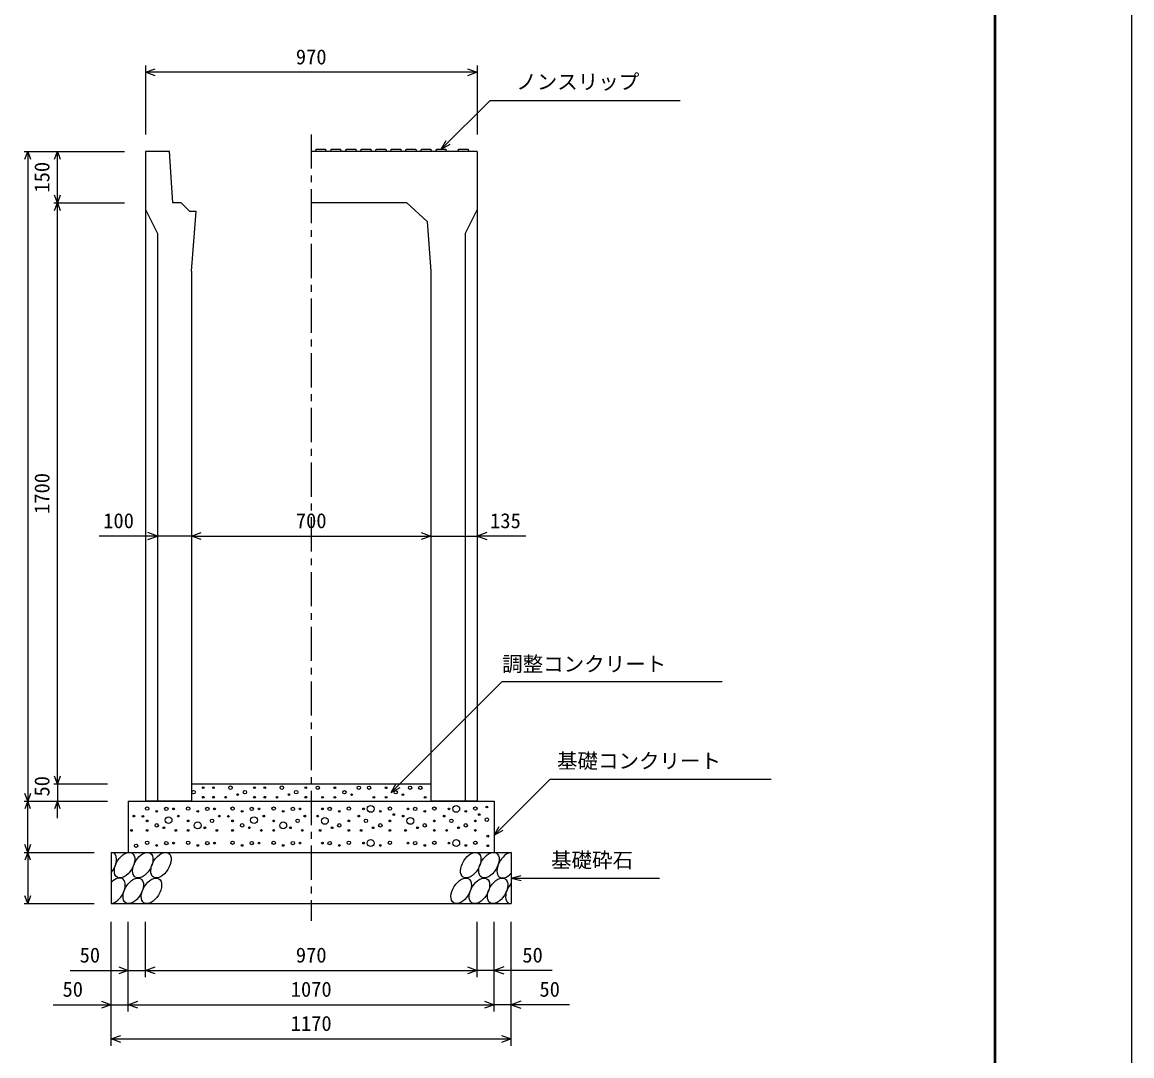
# Model space of a CAD drawing. Units: millimetres, scale not verified. Extents: x -16800 to 16800, y -5940 to 5940.
# Drawn here: x 13555 to 16800, y -3072 to -48 of the extents above; entities that cross this region are included whole.
import ezdxf
from ezdxf.enums import TextEntityAlignment as Align

# ---------------------------------------------------------------- set-up
doc = ezdxf.new("R2010")
doc.units = ezdxf.units.MM
doc.header["$LTSCALE"] = 20
doc.linetypes.add('CHAIN1', pattern=[8, 5, -1, 1, -1])
for name, color, linetype, lineweight in [('0-0_DIM', 7, 'Continuous', 25), ('0-1_Defpoints', 5, 'Continuous', 25), ('0-2_HATCH', 6, 'Continuous', 25), ('0-5_OUTLINE', 3, 'Continuous', 25), ('0-7_WAKU', 3, 'Continuous', 25)]:
    doc.layers.add(name, color=color, linetype=linetype, lineweight=lineweight)
doc.styles.add('ＭＳ ゴシック', font='')
doc.styles.get('ＭＳ ゴシック').set_extended_font_data('MS Gothic')

msp = doc.modelspace()

# ---------------------------------------------------------------- linework, layer by layer
at = {"layer": '0-0_DIM'}
for p, q in [((13915, -174.92), (13915, -376.66)), ((14885, -174.92), (14885, -376.66)), ((14885, -194.92), (13915, -194.92)), ((14780, -420.16), (14922.21, -277.95)), ((15479.1, -277.95), (14922.21, -277.95)), ((14780, -420.16), (14795, -394.18)), ((14780, -420.16), (14805.98, -405.16)), ((13560.8, -426.66), (13854.13, -426.66)), ((13570.8, -426.66), (13570.8, -2326.66)), ((13657.46, -576.66), (13657.46, -426.66)), ((13647.46, -576.66), (13854.13, -576.66)), ((13657.46, -2276.66), (13657.46, -576.66)), ((13950, -1551.66), (13779.31, -1551.66)), ((14050, -1551.66), (13950, -1551.66)), ((14050, -1551.66), (14750, -1551.66)), ((14750, -1551.66), (14885, -1551.66)), ((15027.86, -1551.66), (14885, -1551.66)), ((15098.65, -2263.01), (14935, -2426.66)), ((15098.65, -2263.01), (15745.53, -2263.01)), ((13647.46, -2276.66), (13804.13, -2276.66)), ((13657.46, -2276.66), (13657.46, -2326.66)), ((14633.82, -2301.66), (14648.82, -2275.68)), ((14633.82, -2301.66), (14659.8, -2286.66)), ((13560.8, -2326.66), (13804.13, -2326.66)), ((13570.8, -2476.66), (13570.8, -2326.66)), ((13657.46, -2376.66), (13657.46, -2326.66)), ((14935, -2426.66), (14950, -2400.68)), ((14935, -2426.66), (14960.98, -2411.66)), ((13560.8, -2476.66), (13765, -2476.66)), ((13570.8, -2476.66), (13570.8, -2626.66)), ((14985, -2551.66), (15013.98, -2543.9)), ((14985, -2551.66), (15418.31, -2551.66)), ((14985, -2551.66), (15013.98, -2559.43)), ((13560.8, -2626.66), (13765, -2626.66)), ((13815, -3042.18), (13815, -2679.83)), ((13865, -2942.18), (13865, -2679.83)), ((13915, -2842.18), (13915, -2679.83)), ((14885, -2842.18), (14885, -2679.83)), ((14935, -2942.18), (14935, -2679.83)), ((14985, -3042.18), (14985, -2679.83)), ((13695, -2822.18), (13915, -2822.18)), ((13915, -2822.18), (14885, -2822.18)), ((15105, -2822.18), (14885, -2822.18)), ((13645, -2922.18), (13865, -2922.18)), ((13865, -2922.18), (14935, -2922.18)), ((15155, -2922.18), (14935, -2922.18)), ((13815, -3022.18), (14985, -3022.18))]:
    msp.add_line(p, q, dxfattribs=at)
at = {"layer": '0-0_DIM', "linetype": 'CHAIN1'}
msp.add_line((14400, -376.66), (14400, -2676.66), dxfattribs=at)
at = {"layer": '0-0_DIM'}
for points in [[(13943.23, -205.18), (13915.04, -194.92), (13943.23, -184.66)], [(14856.85, -184.66), (14885.04, -194.92), (14856.85, -205.18)], [(13562.59, -449.21), (13570.8, -426.66), (13579.01, -449.21)], [(13649.26, -449.21), (13657.46, -426.66), (13665.67, -449.21)], [(13665.67, -554.11), (13657.46, -576.66), (13649.26, -554.11)], [(13649.26, -599.21), (13657.46, -576.66), (13665.67, -599.21)], [(13921.81, -1561.92), (13950, -1551.66), (13921.81, -1541.4)], [(14078.19, -1561.92), (14050, -1551.66), (14078.19, -1541.4)], [(14721.81, -1541.4), (14750, -1551.66), (14721.81, -1561.92)], [(14913.19, -1541.4), (14885, -1551.66), (14913.19, -1561.92)], [(14633.82, -2301.66), (14958.29, -1977.2), (15601.84, -1977.2)], [(13665.67, -2254.11), (13657.46, -2276.66), (13649.26, -2254.11)], [(13579.01, -2304.11), (13570.8, -2326.66), (13562.59, -2304.11)], [(13579.01, -2349.21), (13570.8, -2326.66), (13562.59, -2349.21)], [(13665.67, -2349.21), (13657.46, -2326.66), (13649.26, -2349.21)], [(13579.01, -2454.11), (13570.8, -2476.66), (13562.59, -2454.11)], [(13579.01, -2499.21), (13570.8, -2476.66), (13562.59, -2499.21)], [(13579.01, -2604.11), (13570.8, -2626.66), (13562.59, -2604.11)], [(13836.81, -2811.91), (13865, -2822.18), (13836.81, -2832.44)], [(13943.19, -2832.44), (13915, -2822.18), (13943.19, -2811.91)], [(14856.81, -2811.91), (14885, -2822.18), (14856.81, -2832.44)], [(14963.19, -2811.91), (14935, -2822.18), (14963.19, -2832.44)], [(13786.81, -2911.91), (13815, -2922.18), (13786.81, -2932.44)], [(13893.19, -2932.44), (13865, -2922.18), (13893.19, -2911.91)], [(14906.81, -2911.91), (14935, -2922.18), (14906.81, -2932.44)], [(15013.19, -2911.91), (14985, -2922.18), (15013.19, -2932.44)], [(13843.19, -3032.44), (13815, -3022.18), (13843.19, -3011.91)], [(14956.81, -3011.91), (14985, -3022.18), (14956.81, -3032.44)]]:
    msp.add_lwpolyline(points, dxfattribs=at)
at = {"layer": '0-1_Defpoints'}
msp.add_lwpolyline([(0, -5940), (16800, -5940), (16800, 5940), (0, 5940)], close=True, dxfattribs=at)
at = {"layer": '0-2_HATCH'}
for points in [[(14413, -426.66), (14414, -420.16), (14442, -420.16), (14443, -426.66)], [(14457, -426.66), (14458, -420.16), (14486, -420.16), (14487, -426.66)], [(14501, -426.66), (14502, -420.16), (14530, -420.16), (14531, -426.66)], [(14545, -426.66), (14546, -420.16), (14574, -420.16), (14575, -426.66)], [(14589, -426.66), (14590, -420.16), (14618, -420.16), (14619, -426.66)], [(14633, -426.66), (14634, -420.16), (14662, -420.16), (14663, -426.66)], [(14677, -426.66), (14678, -420.16), (14706, -420.16), (14707, -426.66)], [(14721, -426.66), (14722, -420.16), (14750, -420.16), (14751, -426.66)], [(14765, -426.66), (14766, -420.16), (14794, -420.16), (14795, -426.66)], [(14830, -426.66), (14831, -420.16), (14859, -420.16), (14860, -426.66)]]:
    msp.add_lwpolyline(points, dxfattribs=at)
for centre, radius in [((14055.93, -2300.48), 5), ((14083.97, -2287.35), 2.5), ((14113.97, -2287.35), 2.5), ((14163.88, -2287.35), 5), ((14205.93, -2300.48), 5), ((14233.97, -2287.35), 2.5), ((14263.97, -2287.35), 2.5), ((14313.88, -2287.35), 5), ((14355.93, -2300.48), 5), ((14383.97, -2287.35), 2.5), ((14419.13, -2287.63), 5), ((14469.04, -2287.63), 2.5), ((14497.08, -2300.76), 5), ((14539.13, -2287.63), 5), ((14569.13, -2287.63), 5), ((14619.04, -2287.63), 2.5), ((14647.08, -2300.76), 5), ((14689.13, -2287.63), 5), ((14719.13, -2287.63), 5), ((14083.97, -2315.36), 2.5), ((14113.97, -2315.36), 2.5), ((14149.86, -2315.36), 2.5), ((14184.9, -2307.48), 2.5), ((14233.97, -2315.36), 2.5), ((14263.97, -2315.36), 2.5), ((14299.86, -2315.36), 2.5), ((14334.9, -2307.48), 2.5), ((14383.97, -2315.36), 2.5), ((14433.15, -2315.65), 2.5), ((14469.04, -2315.65), 2.5), ((14518.11, -2307.77), 2.5), ((14583.15, -2315.65), 2.5), ((14619.04, -2315.65), 2.5), ((14668.11, -2307.77), 2.5), ((14733.15, -2315.65), 2.5), ((13881.09, -2370.49), 2.5), ((13907.55, -2371.4), 2.5), ((13919.97, -2348.61), 5), ((13948.01, -2356.49), 2.5), ((13976.04, -2349.48), 5), ((13997.07, -2349.48), 2.5), ((14011.09, -2370.49), 2.5), ((14039.97, -2348.61), 5), ((14068.01, -2356.49), 2.5), ((14096.04, -2349.48), 5), ((14117.07, -2349.48), 2.5), ((14131.09, -2370.49), 2.5), ((14157.55, -2371.4), 2.5), ((14169.97, -2348.61), 5), ((14198.01, -2356.49), 2.5), ((14226.04, -2349.48), 5), ((14247.07, -2349.48), 2.5), ((14261.09, -2370.49), 2.5), ((14289.97, -2348.61), 5), ((14318.01, -2356.49), 2.5), ((14346.04, -2349.48), 5), ((14367.07, -2349.48), 2.5), ((14381.09, -2370.49), 2.5), ((14418.91, -2370.49), 2.5), ((14432.93, -2349.48), 2.5), ((14453.96, -2349.48), 5), ((14481.99, -2356.49), 2.5), ((14510.03, -2348.61), 5), ((14538.91, -2370.49), 2.5), ((14552.93, -2349.48), 2.5), ((14573.96, -2349.48), 10), ((14601.99, -2356.49), 2.5), ((14630.03, -2348.61), 5), ((14641.37, -2366.18), 2.5), ((14668.91, -2370.49), 2.5), ((14682.93, -2349.48), 2.5), ((14703.96, -2349.48), 5), ((14731.99, -2356.49), 2.5), ((14760.03, -2348.61), 5), ((14788.91, -2370.49), 2.5), ((14802.93, -2349.48), 2.5), ((14823.96, -2349.48), 10), ((14851.99, -2356.49), 2.5), ((14880.03, -2348.61), 5), ((14891.37, -2366.18), 2.5), ((14913.57, -2343.98), 2.5), ((13919.97, -2384.5), 2.5), ((13948.01, -2397.63), 5), ((13982.58, -2382.5), 10), ((14039.97, -2384.5), 2.5), ((14068.01, -2397.63), 10), ((14110.06, -2384.5), 5), ((14169.97, -2384.5), 2.5), ((14198.01, -2397.63), 5), ((14232.58, -2382.5), 10), ((14289.97, -2384.5), 2.5), ((14318.01, -2397.63), 10), ((14360.06, -2384.5), 5), ((14439.94, -2384.5), 10), ((14481.99, -2397.63), 5), ((14510.03, -2384.5), 2.5), ((14559.94, -2384.5), 5), ((14601.99, -2397.63), 5), ((14630.03, -2384.5), 2.5), ((14689.94, -2384.5), 10), ((14731.99, -2397.63), 5), ((14760.03, -2384.5), 2.5), ((14809.94, -2384.5), 5), ((14851.99, -2397.63), 5), ((14880.03, -2384.5), 2.5), ((14913.65, -2381.11), 5), ((13874.08, -2412.51), 2.5), ((13919.97, -2412.51), 2.5), ((13969.03, -2404.64), 2.5), ((14004.08, -2412.51), 2.5), ((14039.97, -2412.51), 2.5), ((14089.03, -2404.64), 2.5), ((14124.08, -2412.51), 2.5), ((14169.97, -2412.51), 2.5), ((14219.03, -2404.64), 2.5), ((14254.08, -2412.51), 2.5), ((14289.97, -2412.51), 2.5), ((14339.03, -2404.64), 2.5), ((14374.08, -2412.51), 2.5), ((14425.92, -2412.51), 2.5), ((14460.97, -2404.64), 2.5), ((14510.03, -2412.51), 2.5), ((14545.92, -2412.51), 2.5), ((14580.97, -2404.64), 2.5), ((14630.03, -2412.51), 2.5), ((14675.92, -2412.51), 2.5), ((14710.97, -2404.64), 2.5), ((14760.03, -2412.51), 2.5), ((14795.92, -2412.51), 2.5), ((14830.97, -2404.64), 2.5), ((14880.03, -2412.51), 2.5), ((14916.2, -2429.34), 2.5), ((13887.79, -2457.23), 5), ((13919.97, -2448.61), 5), ((13948.01, -2456.49), 2.5), ((13976.04, -2449.48), 5), ((13997.07, -2449.48), 2.5), ((14039.97, -2448.61), 5), ((14068.01, -2456.49), 2.5), ((14096.04, -2449.48), 5), ((14117.07, -2449.48), 2.5), ((14169.97, -2448.61), 5), ((14198.01, -2456.49), 2.5), ((14226.04, -2449.48), 5), ((14247.07, -2449.48), 2.5), ((14289.97, -2448.61), 5), ((14318.01, -2456.49), 2.5), ((14346.04, -2449.48), 5), ((14367.07, -2449.48), 2.5), ((14432.93, -2449.48), 2.5), ((14453.96, -2449.48), 5), ((14481.99, -2456.49), 2.5), ((14510.03, -2448.61), 5), ((14552.93, -2449.48), 2.5), ((14573.96, -2449.48), 10), ((14601.99, -2456.49), 2.5), ((14630.03, -2448.61), 5), ((14682.93, -2449.48), 2.5), ((14703.96, -2449.48), 5), ((14731.99, -2456.49), 2.5), ((14760.03, -2448.61), 5), ((14802.93, -2449.48), 2.5), ((14823.96, -2449.48), 10), ((14851.99, -2456.49), 2.5), ((14880.03, -2448.61), 5), ((14916.2, -2457.36), 2.5)]:
    msp.add_circle(centre, radius, dxfattribs=at)
for centre, start_param, end_param in [((13800.84, -2514.18), 4.4524467, 6.6076907), ((14972.93, -2514.18), 0.4022642, 4.3746879), ((13826.16, -2589.17), 3.5766262, 7.4835112), ((14998.25, -2589.17), 1.2768793, 3.5000728)]:
    msp.add_ellipse(centre, major_axis=(21.81, 35.31), ratio=0.5792, start_param=start_param, end_param=end_param, dxfattribs=at)
for centre in [(13854.05, -2514.18), (13907.26, -2514.18), (13960.47, -2514.18), (14866.51, -2514.18), (14919.72, -2514.18), (13879.37, -2589.17), (13932.58, -2589.17), (14838.63, -2589.17), (14891.84, -2589.17), (14945.04, -2589.17)]:
    msp.add_ellipse(centre, major_axis=(21.81, 35.31), ratio=0.5792, dxfattribs=at)
at = {"layer": '0-5_OUTLINE'}
for p, q in [((13985, -426.66), (13915, -426.66)), ((13915, -426.66), (13915, -2326.66)), ((13995, -576.66), (13985, -426.66)), ((14885, -426.66), (14400, -426.66)), ((14885, -426.66), (14885, -2326.66)), ((14020, -576.66), (13995, -576.66)), ((14020, -576.66), (14045, -601.66)), ((14680, -576.66), (14400, -576.66)), ((14739.11, -631.51), (14680, -576.66)), ((13915, -596.66), (13950, -666.66)), ((14063.12, -601.66), (14045, -601.66)), ((14050, -776.66), (14063.12, -601.66)), ((14885, -596.66), (14850, -666.66)), ((14739.11, -631.51), (14750, -776.66)), ((13950, -666.66), (13950, -2326.66)), ((14850, -666.66), (14850, -2326.66)), ((14050, -776.66), (14050, -2326.66)), ((14750, -776.66), (14750, -2326.66)), ((14050, -2276.66), (14750, -2276.66)), ((13865, -2326.66), (14935, -2326.66)), ((13865, -2326.66), (13865, -2476.66)), ((14050, -2326.66), (13915, -2326.66)), ((14885, -2326.66), (14750, -2326.66)), ((14935, -2326.66), (14935, -2476.66)), ((13815, -2476.66), (14985, -2476.66)), ((13815, -2476.66), (13815, -2626.66)), ((14985, -2476.66), (14985, -2626.66)), ((13815, -2626.66), (14985, -2626.66))]:
    msp.add_line(p, q, dxfattribs=at)
at = {"layer": '0-7_WAKU', "lineweight": 50}
msp.add_lwpolyline([(400, -5540), (16400, -5540), (16400, 5540), (400, 5540)], close=True, dxfattribs=at)

# ---------------------------------------------------------------- texts
at = {"layer": '0-0_DIM', "style": 'ＭＳ ゴシック'}
for s, p in [('970', (14355, -184.92)), ('ノンスリップ', (14999.52, -257.77)), ('100', (13791.62, -1541.66)), ('700', (14355, -1541.66)), ('135', (14923.14, -1541.66)), ('調整コンクリート', (14958.29, -1960.77)), ('基礎コンクリート', (15118.65, -2244.27)), ('基礎砕石', (15101.32, -2534.49)), ('50', (13722.56, -2812.18)), ('970', (14355, -2812.18)), ('50', (15017.44, -2812.18)), ('50', (13672.56, -2912.18)), ('1070', (14340, -2912.18)), ('50', (15067.44, -2912.18)), ('1170', (14340, -3012.18))]:
    msp.add_text(s, height=43.99, dxfattribs=at).set_placement(p, align=Align.BOTTOM_LEFT)
for s, p in [('150', (13647.46, -546.66)), ('1700', (13647.46, -1486.66)), ('50', (13647.46, -2313.33))]:
    msp.add_text(s, height=43.99, rotation=90, dxfattribs=at).set_placement(p, align=Align.BOTTOM_LEFT)

doc.saveas('drawing.dxf')
